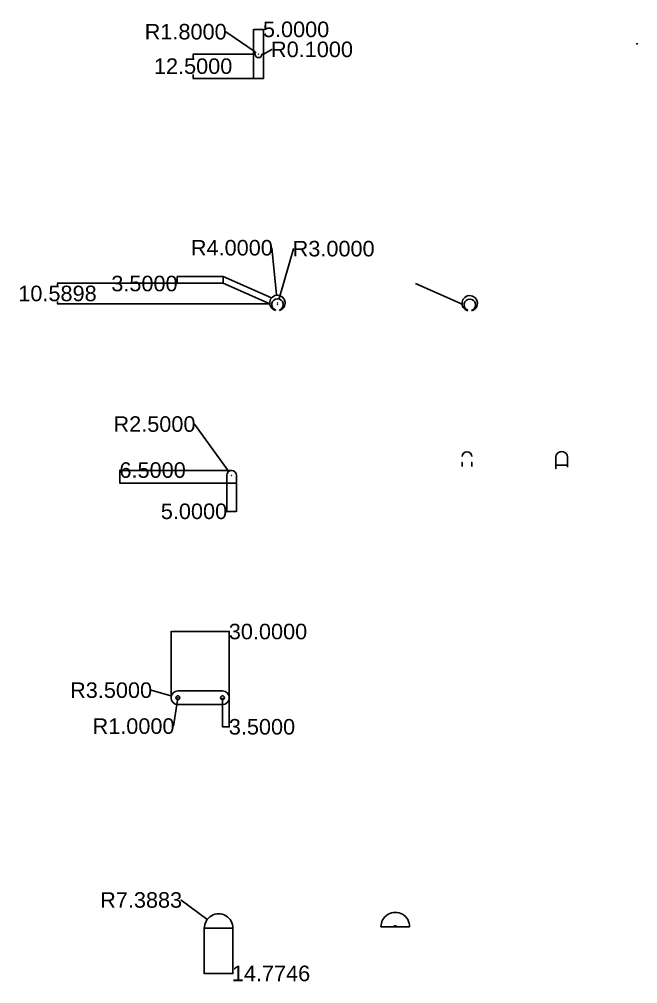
# Model space of a CAD drawing. Header units: centimetres. Extents: x 3692 to 5101, y 1672 to 2765.
# Drawn here: x 3692 to 4010.8, y 1672.2 to 2168.9 of the extents above; entities that cross this region are included whole.
import ezdxf

# ---------------------------------------------------------------- set-up
doc = ezdxf.new("R2010")
doc.units = ezdxf.units.CM
doc.header["$MEASUREMENT"] = 0
for name, color, linetype in [('Brat de prindere', 130, 'Continuous'), ('Dimensiuni', 7, 'Continuous'), ('Role', 180, 'Continuous')]:
    doc.layers.add(name, color=color, linetype=linetype)
doc.styles.get("Standard").update_dxf_attribs({"font": 'arial.ttf'})
doc.dimstyles.get("Standard").update_dxf_attribs({"dimtxt": 8, "dimasz": 0.18, "dimexe": 0.18, "dimexo": 0.0625, "dimgap": 0.09, "dimtad": 0, "dimtih": 1, "dimtoh": 1, "dimdec": 4, "dimzin": 0, "dimdsep": 46, "dimtxsty": 'Standard', "dimcen": 0.09, "dimadec": 0, "dimazin": 0, "dimtfac": 1, "dimtdec": 4, "dimtofl": 0, "dimtmove": 0, "dimatfit": 3, "dimfxl": 1, "dimtolj": 1, "dimtzin": 0, "dimarcsym": 0})

# ---------------------------------------------------------------- blocks, each defined once
blk = doc.blocks.new('*D39')
at = {"layer": 'Defpoints', "color": 0, "transparency": 16777216}
for p in [(3773.37, 2032.95), (3797.07, 2036.45), (3797.07, 2032.95)]:
    blk.add_point(p, dxfattribs=at)
at = {"layer": 'Dimensiuni', "color": 0, "lineweight": -2, "transparency": 16777216}
for p, q in [((3797.01, 2036.45), (3773.19, 2036.45)), ((3797.01, 2032.95), (3773.19, 2032.95)), ((3773.37, 2032.77), (3773.19, 2032.77)), ((3773.37, 2036.27), (3773.37, 2033.13)), ((3773.37, 2032.95), (3773.37, 2032.77))]:
    blk.add_line(p, q, dxfattribs=at)
at = {"layer": 'Dimensiuni', "color": 0, "transparency": 16777216}
for points in [[(3773.34, 2036.27), (3773.4, 2036.27), (3773.37, 2036.45)], [(3773.34, 2033.13), (3773.4, 2033.13), (3773.37, 2032.95)]]:
    blk.add_solid(points, dxfattribs=at)
at = {"layer": 'Dimensiuni', "color": 0, "transparency": 16777216, "insert": (3756.51, 2032.77), "char_height": 8, "attachment_point": 5}
blk.add_mtext('\\A1;3.5000', dxfattribs=at)
blk = doc.blocks.new('*D40')
at = {"layer": 'Defpoints', "color": 0, "transparency": 16777216}
for p in [(3711.69, 2032.95), (3797.07, 2032.95), (3821.09, 2022.36)]:
    blk.add_point(p, dxfattribs=at)
at = {"layer": 'Dimensiuni', "color": 0, "lineweight": -2, "transparency": 16777216}
for p, q in [((3797.01, 2032.95), (3711.51, 2032.95)), ((3711.69, 2032.77), (3711.69, 2031.83)), ((3821.03, 2022.36), (3711.51, 2022.36)), ((3711.69, 2022.54), (3711.69, 2023.48))]:
    blk.add_line(p, q, dxfattribs=at)
at = {"layer": 'Dimensiuni', "color": 0, "transparency": 16777216}
for points in [[(3711.66, 2032.77), (3711.72, 2032.77), (3711.69, 2032.95)], [(3711.66, 2022.54), (3711.72, 2022.54), (3711.69, 2022.36)]]:
    blk.add_solid(points, dxfattribs=at)
at = {"layer": 'Dimensiuni', "color": 0, "transparency": 16777216, "insert": (3711.69, 2027.66), "char_height": 8, "attachment_point": 5}
blk.add_mtext('\\A1;10.5898', dxfattribs=at)
blk = doc.blocks.new('*D41')
at = {"layer": 'Defpoints', "color": 0, "transparency": 16777216}
for p in [(3824.67, 2026.8), (3825.07, 2022.82)]:
    blk.add_point(p, dxfattribs=at)
at = {"layer": 'Dimensiuni', "color": 0, "lineweight": -2, "transparency": 16777216}
for p, q in [((3822.06, 2051.2), (3822.24, 2051.2)), ((3822.24, 2051.2), (3824.65, 2026.98)), ((3824.98, 2022.82), (3825.16, 2022.82)), ((3825.07, 2022.73), (3825.07, 2022.91))]:
    blk.add_line(p, q, dxfattribs=at)
at = {"layer": 'Dimensiuni', "color": 0, "transparency": 16777216}
blk.add_solid([(3824.68, 2026.99), (3824.62, 2026.98), (3824.67, 2026.8)], dxfattribs=at)
at = {"layer": 'Dimensiuni', "color": 0, "transparency": 16777216, "insert": (3801.55, 2051.2), "char_height": 8, "attachment_point": 5}
blk.add_mtext('\\A1;R4.0000', dxfattribs=at)
blk = doc.blocks.new('*D42')
at = {"layer": 'Defpoints', "color": 0, "transparency": 16777216}
for p in [(3825.07, 2022.01), (3825.9, 2024.89)]:
    blk.add_point(p, dxfattribs=at)
at = {"layer": 'Dimensiuni', "color": 0, "lineweight": -2, "transparency": 16777216}
for p, q in [((3833.33, 2050.74), (3825.95, 2025.07)), ((3833.51, 2050.74), (3833.33, 2050.74)), ((3824.98, 2022.01), (3825.16, 2022.01)), ((3825.07, 2021.92), (3825.07, 2022.1))]:
    blk.add_line(p, q, dxfattribs=at)
at = {"layer": 'Dimensiuni', "color": 0, "transparency": 16777216}
blk.add_solid([(3825.92, 2025.07), (3825.98, 2025.06), (3825.9, 2024.89)], dxfattribs=at)
at = {"layer": 'Dimensiuni', "color": 0, "transparency": 16777216, "insert": (3854.02, 2050.74), "char_height": 8, "attachment_point": 5}
blk.add_mtext('\\A1;R3.0000', dxfattribs=at)
blk = doc.blocks.new('*D43')
at = {"layer": 'Defpoints', "color": 0, "transparency": 16777216}
for p in [(3781.6, 2150.98), (3812.79, 2150.98), (3812.79, 2138.48)]:
    blk.add_point(p, dxfattribs=at)
at = {"layer": 'Dimensiuni', "color": 0, "lineweight": -2, "transparency": 16777216}
for p, q in [((3812.73, 2150.98), (3781.42, 2150.98)), ((3781.6, 2150.8), (3781.6, 2148.9)), ((3812.73, 2138.48), (3781.42, 2138.48)), ((3781.6, 2138.66), (3781.6, 2140.55))]:
    blk.add_line(p, q, dxfattribs=at)
at = {"layer": 'Dimensiuni', "color": 0, "transparency": 16777216}
for points in [[(3781.57, 2150.8), (3781.63, 2150.8), (3781.6, 2150.98)], [(3781.57, 2138.66), (3781.63, 2138.66), (3781.6, 2138.48)]]:
    blk.add_solid(points, dxfattribs=at)
at = {"layer": 'Dimensiuni', "color": 0, "transparency": 16777216, "insert": (3781.6, 2144.73), "char_height": 8, "attachment_point": 5}
blk.add_mtext('\\A1;12.5000', dxfattribs=at)
blk = doc.blocks.new('*D44')
at = {"layer": 'Defpoints', "color": 0, "transparency": 16777216}
for p in [(3817.79, 2163.68), (3812.79, 2138.48), (3817.79, 2138.48)]:
    blk.add_point(p, dxfattribs=at)
at = {"layer": 'Dimensiuni', "color": 0, "lineweight": -2, "transparency": 16777216}
for p, q in [((3812.79, 2138.54), (3812.79, 2163.86)), ((3812.97, 2163.68), (3817.61, 2163.68)), ((3817.79, 2138.54), (3817.79, 2163.86)), ((3817.79, 2163.68), (3817.97, 2163.68))]:
    blk.add_line(p, q, dxfattribs=at)
at = {"layer": 'Dimensiuni', "color": 0, "transparency": 16777216}
for points in [[(3812.97, 2163.71), (3812.97, 2163.65), (3812.79, 2163.68)], [(3817.61, 2163.71), (3817.61, 2163.65), (3817.79, 2163.68)]]:
    blk.add_solid(points, dxfattribs=at)
at = {"layer": 'Dimensiuni', "color": 0, "transparency": 16777216, "insert": (3834.66, 2163.68), "char_height": 8, "attachment_point": 5}
blk.add_mtext('\\A1;5.0000', dxfattribs=at)
blk = doc.blocks.new('*D45')
at = {"layer": 'Defpoints', "color": 0, "transparency": 16777216}
for p in [(3813.81, 2151.99), (3815.29, 2150.98)]:
    blk.add_point(p, dxfattribs=at)
at = {"layer": 'Dimensiuni', "color": 0, "lineweight": -2, "transparency": 16777216}
for p, q in [((3798.28, 2162.48), (3798.46, 2162.48)), ((3798.46, 2162.48), (3813.66, 2152.09)), ((3815.29, 2150.89), (3815.29, 2151.07)), ((3815.2, 2150.98), (3815.38, 2150.98))]:
    blk.add_line(p, q, dxfattribs=at)
blk.add_arc((3815.29, 2150.98), 1.8, 139.9108, 181.0275, dxfattribs=at)
at = {"layer": 'Dimensiuni', "color": 0, "transparency": 16777216}
blk.add_solid([(3813.68, 2152.12), (3813.64, 2152.07), (3813.81, 2151.99)], dxfattribs=at)
at = {"layer": 'Dimensiuni', "color": 0, "transparency": 16777216, "insert": (3777.77, 2162.48), "char_height": 8, "attachment_point": 5}
blk.add_mtext('\\A1;R1.8000', dxfattribs=at)
blk = doc.blocks.new('*D46')
at = {"layer": 'Defpoints', "color": 0, "transparency": 16777216}
for p in [(3817.69, 2150.88), (3817.78, 2150.92)]:
    blk.add_point(p, dxfattribs=at)
at = {"layer": 'Dimensiuni', "color": 0, "lineweight": -2, "transparency": 16777216}
for p, q in [((3822.17, 2153.38), (3817.94, 2151.01)), ((3822.35, 2153.38), (3822.17, 2153.38)), ((3817.6, 2150.88), (3817.78, 2150.88)), ((3817.69, 2150.79), (3817.69, 2150.97))]:
    blk.add_line(p, q, dxfattribs=at)
at = {"layer": 'Dimensiuni', "color": 0, "transparency": 16777216}
blk.add_solid([(3817.92, 2151.04), (3817.95, 2150.99), (3817.78, 2150.92)], dxfattribs=at)
at = {"layer": 'Dimensiuni', "color": 0, "transparency": 16777216, "insert": (3842.86, 2153.38), "char_height": 8, "attachment_point": 5}
blk.add_mtext('\\A1;R0.1000', dxfattribs=at)
blk = doc.blocks.new('*D48')
at = {"layer": 'Defpoints', "color": 0, "transparency": 16777216}
for p in [(3743.82, 1936.5), (3801.4, 1936.5), (3801.4, 1930)]:
    blk.add_point(p, dxfattribs=at)
at = {"layer": 'Dimensiuni', "color": 0, "lineweight": -2, "transparency": 16777216}
for p, q in [((3801.34, 1936.5), (3743.64, 1936.5)), ((3743.82, 1936.5), (3743.82, 1936.68)), ((3743.82, 1936.68), (3744, 1936.68)), ((3743.82, 1930.18), (3743.82, 1936.32)), ((3801.34, 1930), (3743.64, 1930))]:
    blk.add_line(p, q, dxfattribs=at)
at = {"layer": 'Dimensiuni', "color": 0, "transparency": 16777216}
for points in [[(3743.79, 1936.32), (3743.85, 1936.32), (3743.82, 1936.5)], [(3743.79, 1930.18), (3743.85, 1930.18), (3743.82, 1930)]]:
    blk.add_solid(points, dxfattribs=at)
at = {"layer": 'Dimensiuni', "color": 0, "transparency": 16777216, "insert": (3760.71, 1936.68), "char_height": 8, "attachment_point": 5}
blk.add_mtext('\\A1;6.5000', dxfattribs=at)
blk = doc.blocks.new('*D49')
at = {"layer": 'Defpoints', "color": 0, "transparency": 16777216}
for p in [(3798.9, 1930), (3803.9, 1930), (3798.9, 1915.44)]:
    blk.add_point(p, dxfattribs=at)
at = {"layer": 'Dimensiuni', "color": 0, "lineweight": -2, "transparency": 16777216}
for p, q in [((3798.9, 1929.94), (3798.9, 1915.26)), ((3803.9, 1929.94), (3803.9, 1915.26)), ((3798.9, 1915.44), (3798.72, 1915.44)), ((3803.72, 1915.44), (3799.08, 1915.44))]:
    blk.add_line(p, q, dxfattribs=at)
at = {"layer": 'Dimensiuni', "color": 0, "transparency": 16777216}
for points in [[(3799.08, 1915.47), (3799.08, 1915.41), (3798.9, 1915.44)], [(3803.72, 1915.47), (3803.72, 1915.41), (3803.9, 1915.44)]]:
    blk.add_solid(points, dxfattribs=at)
at = {"layer": 'Dimensiuni', "color": 0, "transparency": 16777216, "insert": (3782.04, 1915.44), "char_height": 8, "attachment_point": 5}
blk.add_mtext('\\A1;5.0000', dxfattribs=at)
blk = doc.blocks.new('*D50')
at = {"layer": 'Defpoints', "color": 0, "transparency": 16777216}
for p in [(3799.94, 1936.03), (3801.4, 1934)]:
    blk.add_point(p, dxfattribs=at)
at = {"layer": 'Dimensiuni', "color": 0, "lineweight": -2, "transparency": 16777216}
for p, q in [((3782.19, 1960.38), (3782.37, 1960.38)), ((3782.37, 1960.38), (3799.83, 1936.17)), ((3801.31, 1934), (3801.49, 1934)), ((3801.4, 1933.91), (3801.4, 1934.09))]:
    blk.add_line(p, q, dxfattribs=at)
at = {"layer": 'Dimensiuni', "color": 0, "transparency": 16777216}
blk.add_solid([(3799.86, 1936.19), (3799.81, 1936.15), (3799.94, 1936.03)], dxfattribs=at)
at = {"layer": 'Dimensiuni', "color": 0, "transparency": 16777216, "insert": (3761.68, 1960.38), "char_height": 8, "attachment_point": 5}
blk.add_mtext('\\A1;R2.5000', dxfattribs=at)
blk = doc.blocks.new('*D51')
at = {"layer": 'Defpoints', "color": 0, "transparency": 16777216}
for p in [(3800.22, 1853.51), (3770.22, 1819.46), (3800.22, 1819.46)]:
    blk.add_point(p, dxfattribs=at)
at = {"layer": 'Dimensiuni', "color": 0, "lineweight": -2, "transparency": 16777216}
for p, q in [((3770.22, 1819.52), (3770.22, 1853.69)), ((3770.4, 1853.51), (3800.04, 1853.51)), ((3800.22, 1819.52), (3800.22, 1853.69)), ((3800.22, 1853.51), (3800.4, 1853.51))]:
    blk.add_line(p, q, dxfattribs=at)
at = {"layer": 'Dimensiuni', "color": 0, "transparency": 16777216}
for points in [[(3770.4, 1853.54), (3770.4, 1853.48), (3770.22, 1853.51)], [(3800.04, 1853.54), (3800.04, 1853.48), (3800.22, 1853.51)]]:
    blk.add_solid(points, dxfattribs=at)
at = {"layer": 'Dimensiuni', "color": 0, "transparency": 16777216, "insert": (3820.19, 1853.51), "char_height": 8, "attachment_point": 5}
blk.add_mtext('\\A1;30.0000', dxfattribs=at)
blk = doc.blocks.new('*D52')
at = {"layer": 'Defpoints', "color": 0, "transparency": 16777216}
for p in [(3770.35, 1820.4), (3773.72, 1819.46)]:
    blk.add_point(p, dxfattribs=at)
at = {"layer": 'Dimensiuni', "color": 0, "lineweight": -2, "transparency": 16777216}
for p, q in [((3759.83, 1823.31), (3760.01, 1823.31)), ((3760.01, 1823.31), (3770.18, 1820.45)), ((3773.63, 1819.46), (3773.81, 1819.46)), ((3773.72, 1819.37), (3773.72, 1819.55))]:
    blk.add_line(p, q, dxfattribs=at)
at = {"layer": 'Dimensiuni', "color": 0, "transparency": 16777216}
blk.add_solid([(3770.19, 1820.48), (3770.17, 1820.42), (3770.35, 1820.4)], dxfattribs=at)
at = {"layer": 'Dimensiuni', "color": 0, "transparency": 16777216, "insert": (3739.32, 1823.31), "char_height": 8, "attachment_point": 5}
blk.add_mtext('\\A1;R3.5000', dxfattribs=at)
blk = doc.blocks.new('*D53')
at = {"layer": 'Defpoints', "color": 0, "transparency": 16777216}
for p in [(3773.58, 1818.47), (3773.72, 1819.46)]:
    blk.add_point(p, dxfattribs=at)
at = {"layer": 'Dimensiuni', "color": 0, "lineweight": -2, "transparency": 16777216}
for p, q in [((3771.57, 1804.8), (3773.55, 1818.29)), ((3773.63, 1819.46), (3773.81, 1819.46)), ((3773.72, 1819.37), (3773.72, 1819.55)), ((3771.39, 1804.8), (3771.57, 1804.8))]:
    blk.add_line(p, q, dxfattribs=at)
at = {"layer": 'Dimensiuni', "color": 0, "transparency": 16777216}
blk.add_solid([(3773.52, 1818.29), (3773.58, 1818.29), (3773.58, 1818.47)], dxfattribs=at)
at = {"layer": 'Dimensiuni', "color": 0, "transparency": 16777216, "insert": (3750.88, 1804.8), "char_height": 8, "attachment_point": 5}
blk.add_mtext('\\A1;R1.0000', dxfattribs=at)
blk = doc.blocks.new('*D54')
at = {"layer": 'Defpoints', "color": 0, "transparency": 16777216}
for p in [(3796.72, 1819.46), (3800.22, 1819.46), (3800.22, 1804.45)]:
    blk.add_point(p, dxfattribs=at)
at = {"layer": 'Dimensiuni', "color": 0, "lineweight": -2, "transparency": 16777216}
for p, q in [((3796.72, 1819.4), (3796.72, 1804.27)), ((3800.22, 1819.4), (3800.22, 1804.27)), ((3796.9, 1804.45), (3800.04, 1804.45)), ((3800.22, 1804.45), (3800.4, 1804.45))]:
    blk.add_line(p, q, dxfattribs=at)
at = {"layer": 'Dimensiuni', "color": 0, "transparency": 16777216}
for points in [[(3796.9, 1804.48), (3796.9, 1804.42), (3796.72, 1804.45)], [(3800.04, 1804.48), (3800.04, 1804.42), (3800.22, 1804.45)]]:
    blk.add_solid(points, dxfattribs=at)
at = {"layer": 'Dimensiuni', "color": 0, "transparency": 16777216, "insert": (3817.08, 1804.45), "char_height": 8, "attachment_point": 5}
blk.add_mtext('\\A1;3.5000', dxfattribs=at)
blk = doc.blocks.new('*D58')
at = {"layer": 'Defpoints', "color": 0, "transparency": 16777216}
for p in [(3788.84, 1705.24, -2), (3794.75, 1700.81, -2)]:
    blk.add_point(p, dxfattribs=at)
at = {"layer": 'Dimensiuni', "color": 0, "lineweight": -2, "transparency": 16777216}
for p, q in [((3775.33, 1715.24), (3775.51, 1715.24)), ((3775.51, 1715.24), (3788.7, 1705.35)), ((3794.66, 1700.81), (3794.84, 1700.81)), ((3794.75, 1700.72), (3794.75, 1700.9))]:
    blk.add_line(p, q, dxfattribs=at)
at = {"layer": 'Dimensiuni', "color": 0, "transparency": 16777216}
blk.add_solid([(3788.71, 1705.38), (3788.68, 1705.33), (3788.84, 1705.24)], dxfattribs=at)
at = {"layer": 'Dimensiuni', "color": 0, "transparency": 16777216, "insert": (3754.81, 1715.24), "char_height": 8, "attachment_point": 5}
blk.add_mtext('\\A1;R7.3883', dxfattribs=at)
blk = doc.blocks.new('*D59')
at = {"layer": 'Defpoints', "color": 0, "transparency": 16777216}
for p in [(3787.36, 1700.69, -2), (3802.14, 1700.69, -2), (3802.14, 1677.41)]:
    blk.add_point(p, dxfattribs=at)
at = {"layer": 'Dimensiuni', "color": 0, "lineweight": -2, "transparency": 16777216}
for p, q in [((3787.36, 1700.63), (3787.36, 1677.23)), ((3802.14, 1700.63), (3802.14, 1677.23)), ((3787.54, 1677.41), (3801.96, 1677.41)), ((3802.14, 1677.41), (3802.32, 1677.41))]:
    blk.add_line(p, q, dxfattribs=at)
at = {"layer": 'Dimensiuni', "color": 0, "transparency": 16777216}
for points in [[(3787.54, 1677.44), (3787.54, 1677.38), (3787.36, 1677.41)], [(3801.96, 1677.44), (3801.96, 1677.38), (3802.14, 1677.41)]]:
    blk.add_solid(points, dxfattribs=at)
at = {"layer": 'Dimensiuni', "color": 0, "transparency": 16777216, "insert": (3821.74, 1677.41), "char_height": 8, "attachment_point": 5}
blk.add_mtext('\\A1;14.7746', dxfattribs=at)

msp = doc.modelspace()

# ---------------------------------------------------------------- linework, layer by layer
at = {"layer": 'Brat de prindere'}
for p, q in [((4010.14898, 2156.25564), (4010.65161, 2156.25564)), ((3812.79411, 2138.47544), (3812.79411, 2150.87544)), ((3812.89411, 2150.97544), (3813.39674, 2150.97544)), ((3817.19147, 2150.97544), (3817.69411, 2150.97544)), ((3817.79411, 2150.87544), (3817.79411, 2138.47544)), ((3817.79411, 2138.47544), (3812.79411, 2138.47544)), ((3797.07088, 2036.45296), (3821.99797, 2025.39002)), ((3797.07088, 2032.95296), (3797.07088, 2036.45296)), ((3797.07088, 2032.95296), (3821.09185, 2022.36318)), ((3896.19386, 2032.78041, -3.5), (3920.21483, 2022.19063, -3.5)), ((3824.03731, 2019.04388), (3824.03731, 2019.19465)), ((3824.03731, 2018.95708), (3824.03731, 2019.04388)), ((3826.03702, 2019.01926), (3826.03702, 2019.16932)), ((3826.03702, 2018.94252), (3826.03702, 2019.01926)), ((3826.03702, 2018.94252), (3826.03702, 2019.01926)), ((3785.22259, 1822.95756), (3773.72259, 1822.95756)), ((3785.22259, 1822.95756), (3796.72259, 1822.95756)), ((3785.22259, 1815.95756), (3773.72259, 1815.95756)), ((3785.22259, 1815.95756), (3796.72259, 1815.95756)), ((3787.36351, 1700.6911), (3802.13813, 1700.6911)), ((3878.41273, 1701.41069), (3893.18736, 1701.41069)), ((3886.24194, 1701.41069, 71.19383), (3885.08007, 1701.41069, 71.19383)), ((3885.65029, 1701.28942, 24.9192), (3885.65029, 1701.28942, 71.11304)), ((3885.80004, 1701.41069), (3885.80004, 1701.41069, 25))]:
    msp.add_line(p, q, dxfattribs=at)
at = {"layer": 'Brat de prindere', "extrusion": (-1.22465e-16, 0, -1)}
for p, q in [((3885.35814, 1701.41069, -46.19383), (3886.52001, 1701.41069, -46.19383)), ((3885.9498, 1701.28942, 0.0808), (3885.9498, 1701.28942, -46.11304))]:
    msp.add_line(p, q, dxfattribs=at)
at = {"layer": 'Brat de prindere', "extrusion": (-1, 0, 6.12323e-17), "elevation": -3968.54872}
msp.add_lwpolyline([(-1940.997, 1), (-1939.26495, 0), (-1937.5329, 1), (-1937.5329, 3), (-1939.26495, 4), (-1940.997, 3)], close=True, dxfattribs=at)
at = {"layer": 'Brat de prindere', "extrusion": (-1, 0, 6.12323e-17)}
msp.add_circle((-1939.26495, 2, -3968.54872), 1, dxfattribs=at)
at = {"layer": 'Brat de prindere'}
for centre in [(3773.72259, 1819.45756), (3796.72259, 1819.45756)]:
    msp.add_circle(centre, 1, dxfattribs=at)
for centre, radius, start, end in [((4010.14898, 2156.15564), 0.1, 90, 180), ((4010.65161, 2156.15564), 0.1, 3.0169613, 90), ((3812.89411, 2150.87544), 0.1, 90, 180), ((3813.39674, 2150.87544), 0.1, 3.0169613, 90), ((3815.29411, 2150.97544), 1.8, 183.0169613, 356.9830387), ((3817.19147, 2150.87544), 0.1, 90, 176.9830387), ((3817.69411, 2150.87544), 0.1, 0, 90), ((3825.06537, 2022.82271), 4, 284.0584752, 255.1069283), ((3825.06537, 2022.82271), 4, 284.0584752, 255.1069283), ((3825.073, 2022.01021), 3, 288.7439544, 249.8040973), ((3924.18834, 2022.65016, -3.5), 4, 284.0584752, 255.1069283), ((3924.18834, 2022.65016, -3.5), 4, 284.0584752, 255.1069283), ((3924.19597, 2021.83765, -3.5), 3, 288.7439544, 249.8040973), ((3773.72259, 1819.45756), 3.5, 90, 270), ((3796.72259, 1819.45756), 3.5, 270, 90), ((3885.80004, 1701.53195), 7.38831, 359.0595721, 180.9404279), ((3794.75082, 1700.81236), 7.38831, 359.0595721, 180.9404279), ((3885.66101, 1701.41069, 71.19383), 0.58093, 0, 180)]:
    msp.add_arc(centre, radius, start, end, dxfattribs=at)
at = {"layer": 'Brat de prindere', "extrusion": (-1.22465e-16, 0, -1)}
msp.add_arc((-3885.93908, 1701.41069, 46.19383), 0.58093, 0, 180, dxfattribs=at)
at = {"layer": 'Role'}
for p, q in [((3968.54872, 1943.69353, 2), (3968.54872, 1939.26495, 2)), ((3974.54872, 1943.69353, 2), (3974.54872, 1939.26495, 2)), ((3971.54872, 1939.26495, 2), (3968.54872, 1939.26495, 2)), ((3974.54872, 1939.26495, 2), (3971.54872, 1939.26495, 2)), ((3798.90193, 1933.99907), (3798.90193, 1929.99907)), ((3803.90193, 1929.99907), (3803.90193, 1933.99907)), ((3798.90193, 1929.99907), (3803.90193, 1929.99907))]:
    msp.add_line(p, q, dxfattribs=at)
at = {"layer": 'Role', "extrusion": (-1, 0, 6.12323e-17)}
for centre in [(-1939.63691, 0, -3920.24588), (-1939.63691, 0, -3925.24588), (-1939.26495, 2, -3968.54872), (-1939.26495, 2, -3974.54872)]:
    msp.add_circle(centre, 1, dxfattribs=at)
at = {"layer": 'Role'}
for centre, radius, start, end in [((3922.74588, 1943.63691), 2.5, 0, 180), ((3922.74588, 1943.63691), 2.5, 0, 180), ((3971.54872, 1943.22924, 2), 3.03571, 351.2025893, 188.7974107), ((3801.40193, 1933.99907), 2.5, 0, 180), ((3801.40193, 1933.99907), 2.5, 0, 180)]:
    msp.add_arc(centre, radius, start, end, dxfattribs=at)

# ---------------------------------------------------------------- dimensions: what is measured, and where the dimension line sits
at = {"layer": 'Dimensiuni'}
for center, mpoint, picture, middle in [((3815.29411, 2150.97544), (3813.80819, 2151.99133), '*D45', (3777.77036, 2162.48421)), ((3817.69411, 2150.87544), (3817.78137, 2150.92428), '*D46', (3842.86057, 2153.38087)), ((3825.06537, 2022.82271), (3824.66897, 2026.80302), '*D41', (3801.54914, 2051.19912)), ((3825.073, 2022.01021), (3825.90179, 2024.89345), '*D42', (3854.02216, 2050.74209)), ((3801.40193, 1933.99907), (3799.93921, 1936.02649), '*D50', (3761.68094, 1960.37689)), ((3773.72259, 1819.45756), (3770.35314, 1820.40455), '*D52', (3739.31653, 1823.31241)), ((3773.72259, 1819.45756), (3773.5775, 1818.46815), '*D53', (3750.88285, 1804.79921)), ((3794.75082, 1700.81236), (3788.83948, 1705.24442), '*D58', (3754.80989, 1715.23547, 2))]:
    dim = msp.add_radius_dim(center=center, mpoint=mpoint, dimstyle='Standard', dxfattribs=at)
    dim.commit()
    dim.dimension.update_dxf_attribs({"geometry": picture, "text_midpoint": middle, "dimtype": 164})
for base, p1, p2, picture, middle in [((3817.79411, 2163.6771), (3812.79411, 2138.47544), (3817.79411, 2138.47544), '*D44', (3834.65619, 2163.6771)), ((3798.90193, 1915.44324), (3803.90193, 1929.99907), (3798.90193, 1929.99907), '*D49', (3782.03985, 1915.44324)), ((3800.22259, 1853.51457), (3770.22259, 1819.45756), (3800.22259, 1819.45756), '*D51', (3820.18973, 1853.51457)), ((3800.22259, 1804.44991), (3796.72259, 1819.45756), (3800.22259, 1819.45756), '*D54', (3817.08195, 1804.44991)), ((3802.13813, 1677.40869, 2), (3787.36351, 1700.6911), (3802.13813, 1700.6911), '*D59', (3821.74238, 1677.40869, 2))]:
    dim = msp.add_linear_dim(base=base, p1=p1, p2=p2, dimstyle='Standard', dxfattribs=at)
    dim.commit()
    dim.dimension.update_dxf_attribs({"geometry": picture, "text_midpoint": middle})
for base, p1, p2, picture, middle in [((3781.59654, 2150.97544), (3812.79411, 2138.47544), (3812.79411, 2150.97544), '*D43', (3781.59654, 2144.72544)), ((3773.36842, 2032.95296), (3797.07088, 2036.45296), (3797.07088, 2032.95296), '*D39', (3756.50907, 2032.77296)), ((3711.68632, 2032.95296), (3821.09185, 2022.36318), (3797.07088, 2032.95296), '*D40', (3711.68632, 2027.65807)), ((3743.82344, 1936.49907), (3801.40193, 1929.99907), (3801.40193, 1936.49907), '*D48', (3760.70736, 1936.67907))]:
    dim = msp.add_linear_dim(base=base, p1=p1, p2=p2, angle=90, dimstyle='Standard', dxfattribs=at)
    dim.commit()
    dim.dimension.update_dxf_attribs({"geometry": picture, "text_midpoint": middle})

doc.saveas('drawing.dxf')
